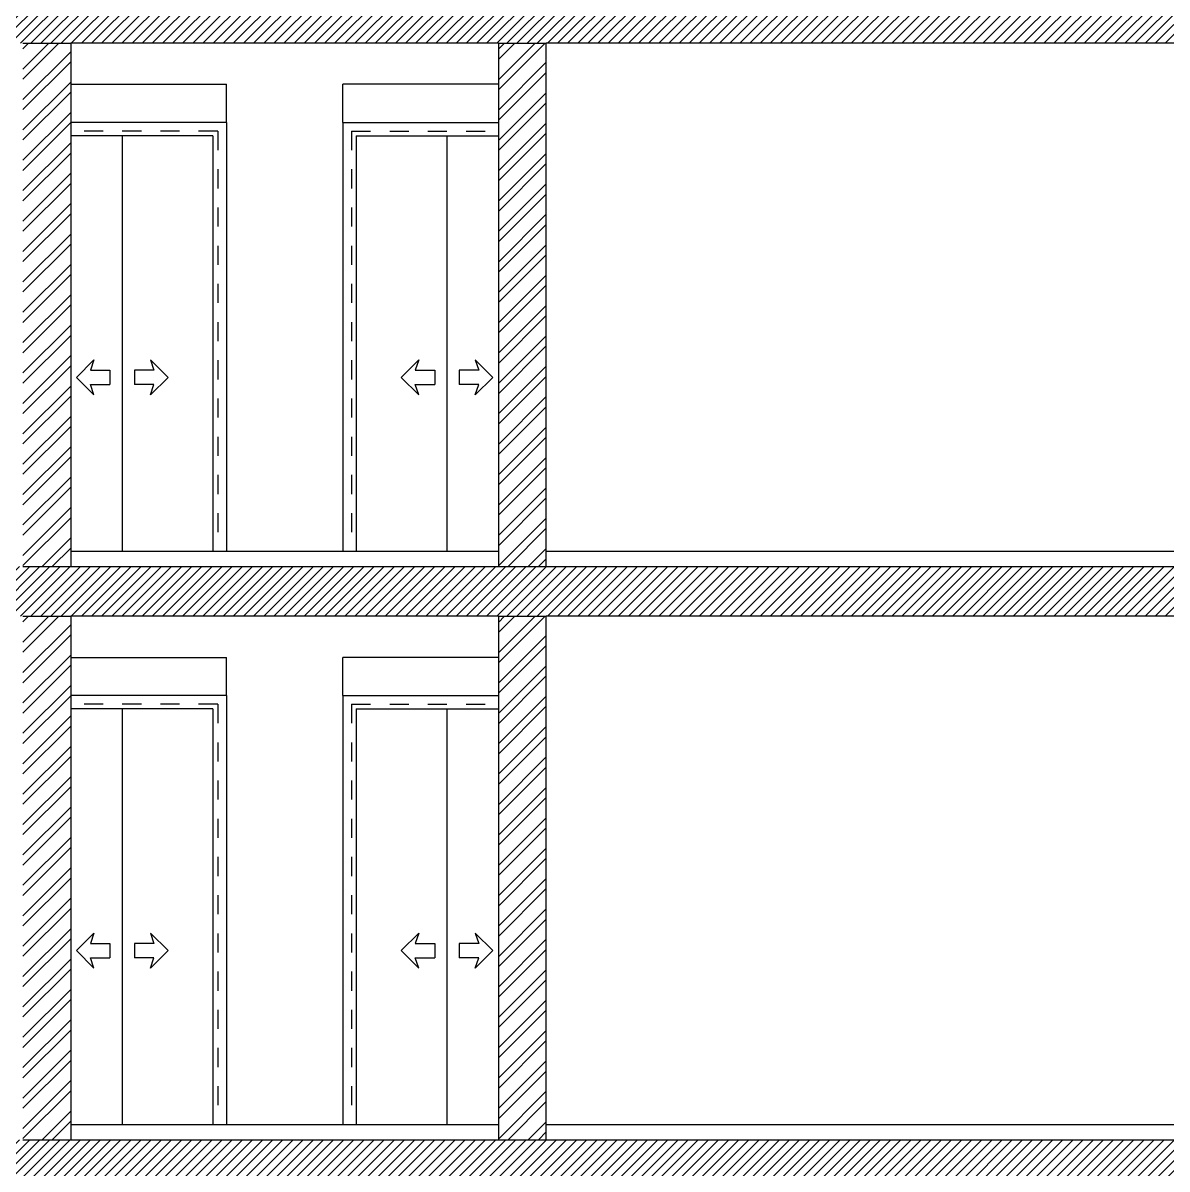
# Model space of a CAD drawing. Extents: x 185 to 567, y -69 to 170.
# Drawn here: x 256.41 to 262.4, y 129.53 to 135.53 of the extents above; entities that cross this region are included whole.
import ezdxf
from ezdxf.xclip import XClip

# ---------------------------------------------------------------- set-up
doc = ezdxf.new("R2010")
doc.units = 0
doc.header["$LTSCALE"] = 0.25
doc.header["$MEASUREMENT"] = 0
doc.header["$XCLIPFRAME"] = 0
doc.linetypes.add('HIDDEN', pattern=[9.525, 6.35, -3.175])
doc.layers.get('0').update_dxf_attribs({"linetype": 'CONTINUOUS'})
for name, color, linetype in [('A-HAT', 1, 'CONTINUOUS'), ('A-SEC', 11, 'CONTINUOUS'), ('A-SECHAT', 8, 'CONTINUOUS'), ('A-SECLAS', 94, 'CONTINUOUS'), ('A-WLSEC', 7, 'CONTINUOUS'), ('ELV2', 8, 'CONTINUOUS')]:
    doc.layers.add(name, color=color, linetype=linetype)

# ---------------------------------------------------------------- blocks, each defined once
blk = doc.blocks.new('assans')
for p, q in [((-0.545, 2.445), (0.545, 2.445)), ((-0.545, 2.245), (-0.545, 2.445)), ((0.545, 2.245), (0.545, 2.445)), ((0.545, 2.245), (-0.545, 2.245)), ((-0.545, 2.245), (-0.545, 0)), ((0.545, 2.245), (0.545, 0)), ((0.475, 2.175), (-0.475, 2.175)), ((-0.475, 2.175), (-0.475, 0)), ((0, 2.175), (0, 0)), ((0.475, 2.175), (0.475, 0)), ((-0.1481, 1.002), (-0.2399, 0.9102)), ((-0.1481, 1.002), (-0.1662, 0.9477)), ((0.1481, 1.002), (0.2399, 0.9102)), ((0.1481, 1.002), (0.1662, 0.9477)), ((-0.2399, 0.9102), (-0.1481, 0.8185)), ((-0.1662, 0.9477), (-0.0644, 0.9477)), ((-0.0644, 0.9477), (-0.0644, 0.8727)), ((0.1662, 0.9477), (0.0644, 0.9477)), ((0.0644, 0.9477), (0.0644, 0.8727)), ((0.2399, 0.9102), (0.1481, 0.8185)), ((-0.1662, 0.8727), (-0.0644, 0.8727)), ((-0.1481, 0.8185), (-0.1662, 0.8727)), ((0.1662, 0.8727), (0.0644, 0.8727)), ((0.1481, 0.8185), (0.1662, 0.8727))]:
    blk.add_line(p, q)
at = {"color": 8, "linetype": 'HIDDEN', "ltscale": 0.05}
for p, q in [((0.5, 2.2), (-0.5, 2.2)), ((-0.5, 2.2), (-0.5, 0)), ((0.5, 2.2), (0.5, 0))]:
    blk.add_line(p, q, dxfattribs=at)

msp = doc.modelspace()

# ---------------------------------------------------------------- hatches: boundary and pattern name
at = {"layer": 'A-HAT'}
h = msp.add_hatch(dxfattribs=at)
h.set_pattern_fill('ANSI32', color=256, scale=0.3, style=0)
h.set_pattern_definition([(45, (-324.40753, -30.12067), (-0.079549513, 0.079549513), []), (45, (-324.3545, -30.12067), (-0.079549513, 0.079549513), [])])
h.paths.add_polyline_path([(256.6628, 135.4275), (256.4128, 135.4275), (256.4128, 132.6875), (256.6628, 132.6875)])
h.paths.add_polyline_path([(259.1528, 135.4275), (258.9028, 135.4275), (258.9028, 132.6875), (259.1528, 132.6875)])
h = msp.add_hatch(dxfattribs=at)
h.set_pattern_fill('ANSI32', color=256, scale=0.3, style=0)
h.set_pattern_definition([(45, (-324.40753, -33.12067), (-0.079549513, 0.079549513), []), (45, (-324.3545, -33.12067), (-0.079549513, 0.079549513), [])])
h.paths.add_polyline_path([(256.6628, 132.4275), (256.4128, 132.4275), (256.4128, 129.6875), (256.6628, 129.6875)])
h.paths.add_polyline_path([(259.1528, 132.4275), (258.9028, 132.4275), (258.9028, 129.6875), (259.1528, 129.6875)])
at = {"layer": 'A-SECHAT'}
h = msp.add_hatch(dxfattribs=at)
h.set_pattern_fill('ANSI31', color=256, scale=0.3, style=0)
h.set_pattern_definition([(45, (247.172777, 135.42746), (-0.026516504, 0.026516504), [])])
h.paths.add_polyline_path([(266.3928, 135.4275), (266.6428, 135.4275), (268.3928, 135.4275), (268.3928, 135.6875), (268.1428, 135.6875), (259.1528, 135.6875), (258.9028, 135.6875), (256.6628, 135.6875), (256.4128, 135.6875), (247.4228, 135.6875), (247.1728, 135.6875), (247.1728, 135.4275), (248.9228, 135.4275), (249.1728, 135.4275), (256.4128, 135.4275), (256.6628, 135.4275), (258.9028, 135.4275), (259.1528, 135.4275)])
h = msp.add_hatch(dxfattribs=at)
h.set_pattern_fill('ANSI31', color=256, scale=0.3, style=0)
h.set_pattern_definition([(45, (247.172777, 132.42746), (-0.026516504, 0.026516504), [])])
h.paths.add_polyline_path([(266.3928, 132.4275), (266.6428, 132.4275), (268.3928, 132.4275), (268.3928, 132.6875), (268.1428, 132.6875), (259.1528, 132.6875), (258.9028, 132.6875), (256.6628, 132.6875), (256.4128, 132.6875), (247.4228, 132.6875), (247.1728, 132.6875), (247.1728, 132.4275), (248.9228, 132.4275), (249.1728, 132.4275), (256.4128, 132.4275), (256.6628, 132.4275), (258.9028, 132.4275), (259.1528, 132.4275)])
h = msp.add_hatch(dxfattribs=at)
h.set_pattern_fill('ANSI31', color=256, scale=0.3, style=0)
h.set_pattern_definition([(45, (247.172777, 129.42746), (-0.026516504, 0.026516504), [])])
h.paths.add_polyline_path([(266.3928, 129.4275), (266.6428, 129.4275), (268.3928, 129.4275), (268.3928, 129.6875), (268.1428, 129.6875), (259.1528, 129.6875), (258.9028, 129.6875), (256.6628, 129.6875), (256.4128, 129.6875), (247.4228, 129.6875), (247.1728, 129.6875), (247.1728, 129.4275), (248.9228, 129.4275), (249.1728, 129.4275), (256.4128, 129.4275), (256.6628, 129.4275), (258.9028, 129.4275), (259.1528, 129.4275)])

# ---------------------------------------------------------------- linework, layer by layer
at = {"layer": 'A-SEC'}
for p, q in [((256.4128, 135.4275), (256.6628, 135.4275)), ((258.9028, 135.4275), (259.1528, 135.4275)), ((256.4128, 132.6875), (256.6628, 132.6875)), ((258.9028, 132.6875), (259.1528, 132.6875)), ((256.4128, 132.4275), (256.6628, 132.4275)), ((258.9028, 132.4275), (259.1528, 132.4275)), ((256.4128, 129.6875), (256.6628, 129.6875)), ((258.9028, 129.6875), (259.1528, 129.6875))]:
    msp.add_line(p, q, dxfattribs=at)
at = {"layer": 'A-SECLAS'}
for p, q in [((256.6628, 132.7675, 0), (258.9028, 132.7675, 0)), ((256.6628, 132.7675), (258.9028, 132.7675)), ((259.1528, 132.7675, 0), (268.1428, 132.7675, 0)), ((259.1528, 132.7675), (268.1428, 132.7675)), ((256.6628, 129.7675, 0), (258.9028, 129.7675, 0)), ((256.6628, 129.7675), (258.9028, 129.7675)), ((259.1528, 129.7675, 0), (268.1428, 129.7675, 0)), ((259.1528, 129.7675), (268.1428, 129.7675))]:
    msp.add_line(p, q, dxfattribs=at)
at = {"layer": 'A-WLSEC'}
for p, q in [((258.9028, 135.4275), (256.6628, 135.4275)), ((256.6628, 135.4275), (256.6628, 132.6875)), ((258.9028, 135.4275), (258.9028, 132.6875)), ((266.3928, 135.4275), (259.1528, 135.4275)), ((259.1528, 132.6875), (259.1528, 135.4275)), ((256.6628, 132.6875), (258.9028, 132.6875)), ((259.1528, 132.6875), (268.1428, 132.6875)), ((258.9028, 132.4275), (256.6628, 132.4275)), ((256.6628, 132.4275), (256.6628, 129.6875)), ((258.9028, 132.4275), (258.9028, 129.6875)), ((266.3928, 132.4275), (259.1528, 132.4275)), ((259.1528, 129.6875), (259.1528, 132.4275)), ((256.6628, 129.6875), (258.9028, 129.6875)), ((259.1528, 129.6875), (268.1428, 129.6875))]:
    msp.add_line(p, q, dxfattribs=at)

# ---------------------------------------------------------------- block references
at = {"layer": 'ELV2'}
ref = msp.add_blockref('assans', (256.9328, 132.7675, 0), dxfattribs=at)
XClip(ref).set_block_clipping_path([(-0.2700026592, 0.0000051485), (0.6280872013, 2.501208325)])
ref = msp.add_blockref('assans', (258.6328, 132.7675, 0), dxfattribs=dict(at, xscale=-1))
XClip(ref).set_block_clipping_path([(-0.2700026592, 0.0000051485), (0.6280872013, 2.501208325)])
ref = msp.add_blockref('assans', (256.9328, 129.7675, 0), dxfattribs=at)
XClip(ref).set_block_clipping_path([(-0.2700026592, 0.0000051485), (0.6280872013, 2.501208325)])
ref = msp.add_blockref('assans', (258.6328, 129.7675, 0), dxfattribs=dict(at, xscale=-1))
XClip(ref).set_block_clipping_path([(-0.2700026592, 0.0000051485), (0.6280872013, 2.501208325)])

doc.saveas('drawing.dxf')
